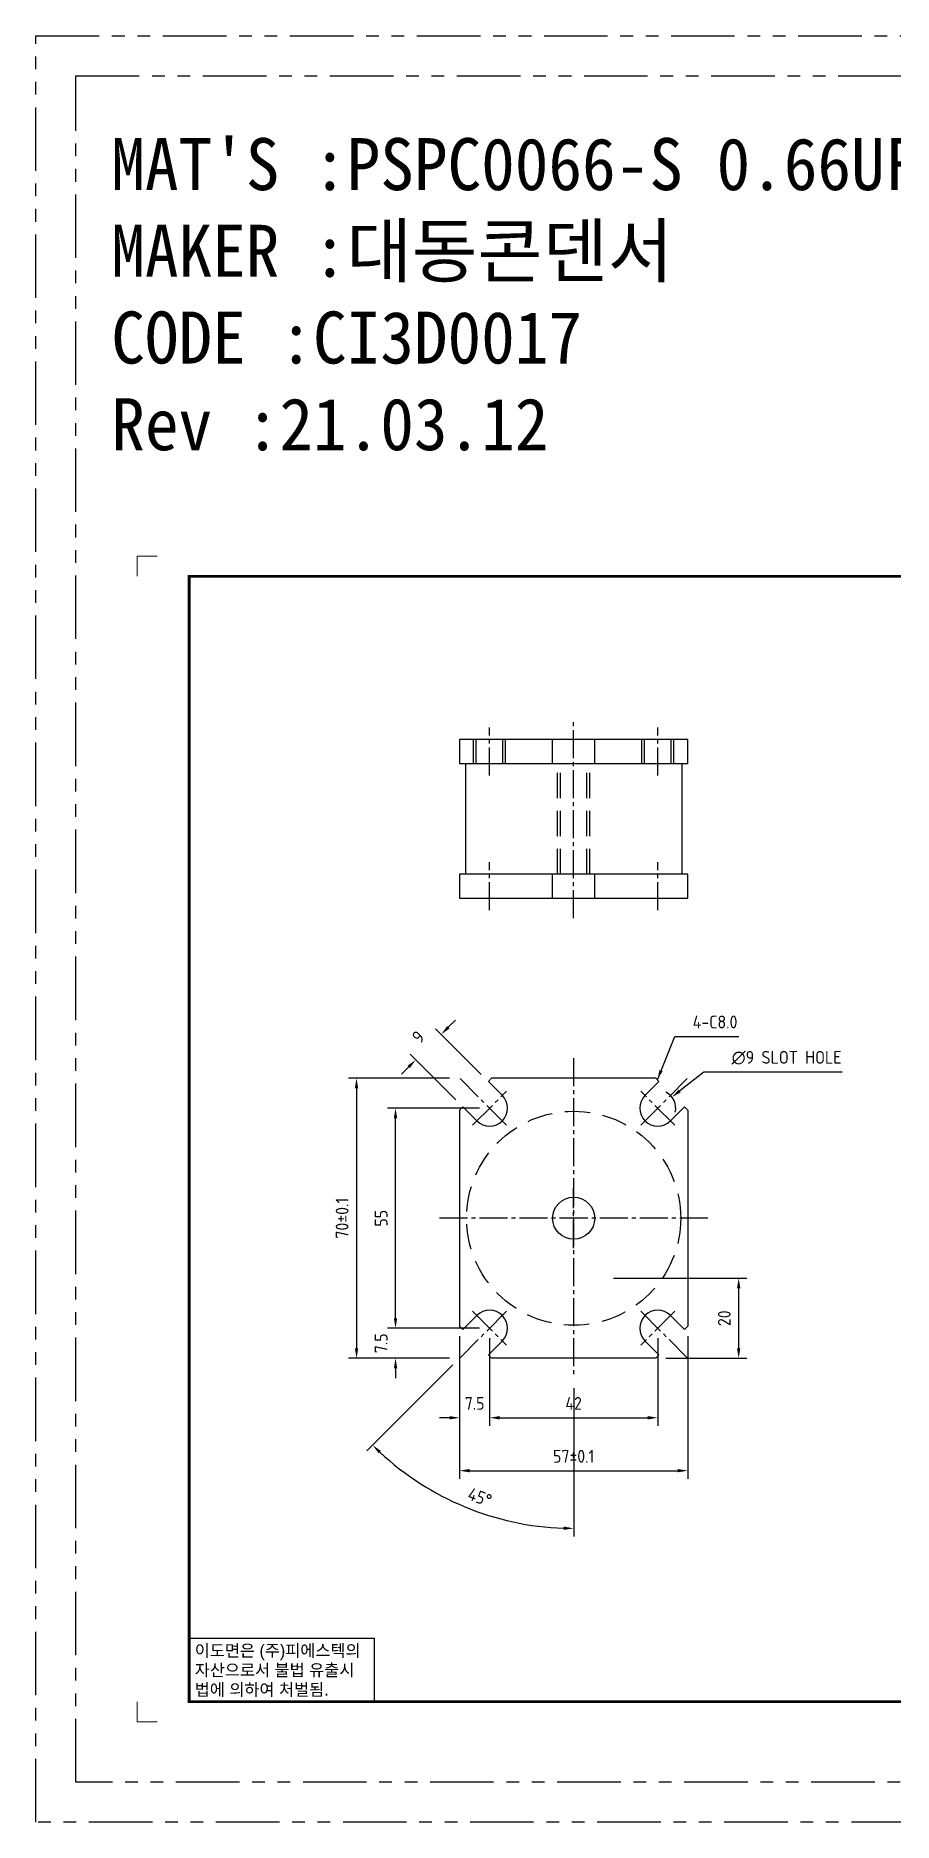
# Model space of a CAD drawing. Header units: millimetres. Extents: x -4251 to 2609, y -1673 to 4048.
# Drawn here: x -3014.3 to -2800.1, y 1455.1 to 1901.6 of the extents above; entities that cross this region are included whole.
import ezdxf
from ezdxf.enums import TextEntityAlignment as Align

# ---------------------------------------------------------------- set-up
doc = ezdxf.new("R2010")
doc.units = ezdxf.units.MM
for name, pattern in [('CENTER1', [10, 7, -1, 1, -1]), ('HIDDEN', [9.525, 6.35, -3.175]), ('PHANTOM2', [31.75, 15.875, -3.175, 3.175, -3.175, 3.175, -3.175])]:
    doc.linetypes.add(name, pattern=pattern)
doc.layers.add('FORMAT-1', color=7, linetype='Continuous')
doc.layers.add('line', color=3, linetype='Continuous')
doc.styles.add('h1', font='')
doc.styles.add('HAN', font='')
doc.styles.add('RC', font='simplex.shx')
doc.styles.add('ROMANT', font='simplex.shx')
doc.styles.get("Standard").update_dxf_attribs({"font": 'ISOCP.SHX', "bigfont": 'WHGTXT.SHX'})
doc.styles.get('h1').set_extended_font_data('New Gulim')
doc.styles.get('HAN').set_extended_font_data('GulimChe')
doc.dimstyles.new('PS-1', dxfattribs={"dimtxt": 3.2, "dimasz": 2.5, "dimexe": 2, "dimexo": 2.5, "dimgap": 2, "dimtad": 1, "dimtoh": 1, "dimrnd": 0.05, "dimzin": 12, "dimdsep": 46, "dimtxsty": 'Standard', "dimcen": 0, "dimclrt": 2, "dimazin": 3, "dimtfac": 1, "dimtofl": 0, "dimtmove": 0, "dimatfit": 3, "dimfxl": 0, "dimtolj": 1, "dimtzin": 0, "dimarcsym": 0})

# ---------------------------------------------------------------- blocks, each defined once
blk = doc.blocks.new('t3')
for p, q in [((0, 15.88), (46.25, 15.88)), ((0, 15.88), (0, 0)), ((46.25, 15.88), (46.25, 0)), ((0, 0), (46.25, 0))]:
    blk.add_line(p, q)
at = {"color": 1, "style": 'h1'}
for s, p in [('이도면은 (주)피에스텍의', (1.4, 11.29)), ('자산으로서 불법 유출시', (1.4, 6.41)), ('법에 의하여 처벌됨.', (1.4, 1.52))]:
    blk.add_text(s, height=3, dxfattribs=at).set_placement(p)
blk = doc.blocks.new('new LOGO')
at = {"layer": 'line'}
h = blk.add_hatch(color=1, dxfattribs=at)
h.paths.add_polyline_path([(41.5, 16.4), (54.3, 16.4, 1), (54.3, 82.9), (0, 82.9), (0, -0.1), (41.5, -0.1)])
h.paths.add_polyline_path([(41.5, 27.9), (41.5, 71.9), (43.6, 71.9, -0.414214), (54.6, 60.9), (54.6, 38.9, -0.414214), (43.6, 27.9)], flags=16)
h.paths.add_polyline_path([(214.7, 71.9), (227.5, 71.9), (227.5, 82.9), (159.7, 82.9), (159.7, 71.9), (172.5, 71.9), (172.5, -0.1), (214.7, -0.1)])
h.paths.add_polyline_path([(276, 37.4), (294.8, 37.4), (294.8, 49.1), (276, 49.1), (276, 71.9), (294.8, 71.9), (294.8, 82.9), (234.5, 82.9), (234.5, -0.1), (297, -0.1), (297, 10.9), (276, 10.9)])
h.paths.add_polyline_path([(347.2, 35.2), (359.7, -0.1), (400.5, -0.1), (379.6, 66.8), (399.7, 82.9), (380.6, 82.9), (347.2, 61.6), (347.2, 82.9), (305.5, 82.9), (305.5, -0.1), (347.2, -0.1)])
h = blk.add_hatch(color=250, dxfattribs=at)
h.paths.add_polyline_path([(44.5, 69.4), (46.6, 69.4, -0.129793), (52, 68, 0.221832), (43.6, 71.9), (41.5, 71.9), (41.5, 27.9), (43.6, 27.9, 0.02048), (44.5, 28)], flags=17)
h.paths.add_polyline_path([(44.5, 13.9), (57.3, 13.9, 0.72362), (77.1, 73.9, -0.679777), (54.3, 16.4), (41.5, 16.4), (41.5, -0.1), (3, -0.1), (3, -2.6), (44.5, -2.6)])
h.paths.add_polyline_path([(117.9, 14.2), (71.5, -44.4), (77.1, -39.6), (120.8, 15.6), (92, 28.9), (173.3, 106), (177.5, 111.4), (89.1, 27.6)])
h.paths.add_polyline_path([(162.7, 71.9), (162.7, 69.4), (172.5, 69.4), (172.5, 71.9)], flags=17)
h.paths.add_polyline_path([(217.7, 69.4), (230.5, 69.4), (230.5, 80.4), (227.5, 80.4), (227.5, 71.9), (214.7, 71.9), (214.7, -0.1), (175.5, -0.1), (175.5, -2.6), (217.7, -2.6)])
h.paths.add_polyline_path([(297.8, 46.6), (294.8, 46.6), (294.8, 37.4), (276, 37.4), (276, 10.9), (279, 10.9), (279, 34.9), (297.8, 34.9)])
h.paths.add_polyline_path([(300, 8.4), (297, 8.4), (297, -0.1), (237.5, -0.1), (237.5, -2.6), (300, -2.6)])
h.paths.add_polyline_path([(297.8, 80.4), (294.8, 80.4), (294.8, 71.9), (276, 71.9), (276, 49.1), (279, 49.1), (279, 69.4), (297.8, 69.4)])
h.paths.add_polyline_path([(350.2, 80.4), (347.2, 80.4), (347.2, 61.6), (350.2, 63.5)])
h.paths.add_polyline_path([(350.2, 26.7), (347.2, 35.2), (347.2, -0.1), (308.5, -0.1), (308.5, -2.6), (350.2, -2.6)])
h.paths.add_polyline_path([(402.7, 80.4), (396.5, 80.4), (379.6, 66.8), (400.5, -0.1), (361.8, -0.1), (362.7, -2.6), (403.5, -2.6), (382.6, 64.3)])
blk.add_hatch(color=5, dxfattribs=at).paths.add_polyline_path([(166.3, 35), (131, 49), (180.4, 112.7), (92, 28.9), (120.8, 15.6), (74.4, -43)])
h = blk.add_hatch(color=253, dxfattribs=at)
edge = h.paths.add_edge_path()
edge.add_ellipse((333.9, 86.4), major_axis=(-165.9, 0), ratio=0.39426, start_angle=111.51268, end_angle=334.46902)
edge.add_ellipse((314.1, 81.2), major_axis=(-153.7, 0), ratio=0.40699, start_angle=121.30662, end_angle=327.74369, ccw=False)
edge.add_line((394, 27.8), (394.7, 25.6))
h = blk.add_hatch(color=250, dxfattribs=at)
edge = h.paths.add_edge_path()
edge.add_ellipse((237.8, -17.6), major_axis=(-14.3, 0), ratio=0.526336, start_angle=192.2456, end_angle=269.07481)
edge.add_line((238.1, -10.1), (237.6, -10.1))
edge.add_ellipse((237.8, -17.6), major_axis=(-14.3, 0), ratio=0.526336, start_angle=270.92519, end_angle=449.07481)
edge.add_line((237.6, -25.1), (238.1, -25.1))
edge.add_ellipse((237.8, -17.6), major_axis=(-14.3, 0), ratio=0.526336, start_angle=450.92519, end_angle=527.7544)
edge.add_line((251.7, -19.2), (254.1, -19.2))
edge.add_line((254.1, -19.2), (254.1, -27.1))
edge.add_line((254.1, -27.1), (263.1, -27.1))
edge.add_line((263.1, -27.1), (263.1, -10.1))
edge.add_line((263.1, -10.1), (254.1, -10.1))
edge.add_line((254.1, -10.1), (254.1, -16))
edge.add_line((254.1, -16), (251.7, -16))
h.paths.add_polyline_path([(241, -16.4), (241, -18.7, -1), (234.4, -18.7), (234.4, -16.4, -1)], flags=16)
h.paths.add_polyline_path([(278.2, -10.1), (268.1, -10.1), (268.1, -27.1), (278.2, -27.1)])
h.paths.add_polyline_path([(310.3, -10.1), (310.3, -11.1, -0.157169), (289.3, -17.5), (294, -19.9, 0.128407), (316.3, -15.9, 0.128407), (338.6, -19.9), (343.3, -17.5, -0.157169), (322.2, -11.1), (322.2, -10.1)])
h.paths.add_polyline_path([(342.1, -25.1), (342.1, -22.3), (290.4, -22.3), (290.4, -25.1)])
h.paths.add_polyline_path([(352, -10.1), (352, -16.2, 0.414214), (354, -18.2), (378.7, -18.2), (378.7, -19.6), (390.2, -19.6), (390.2, -10.1), (378.7, -10.1), (378.7, -13.6), (374.7, -13.6), (374.7, -15.1), (378.7, -15.1), (378.7, -16.2), (364.7, -16.2), (364.7, -15.1), (371.2, -15.1), (371.2, -13.6), (364.7, -13.6), (364.7, -12.6), (374.7, -12.6), (374.7, -10.1)])
h.paths.add_polyline_path([(393.8, -10.1), (393.8, -19.6), (405, -19.6), (405, -10.1)])
h.paths.add_polyline_path([(405, -27.1), (405, -20.9), (356.8, -20.9), (356.8, -23), (391.8, -23), (391.8, -27.1)])
h.paths.add_polyline_path([(200.4, -10.1), (200.4, -22.3), (193.2, -22.3), (193.2, -12.6), (196.6, -12.6), (196.6, -10.1), (161, -10.1), (161, -12.6), (164.5, -12.6), (164.5, -22.3), (161, -22.3), (161, -25.1), (200.4, -25.1), (200.4, -27.1), (213.9, -27.1), (213.9, -10.1)])
h.paths.add_polyline_path([(182, -12.6), (175.6, -12.6), (175.6, -22.3), (182, -22.3)], flags=17)
blk = doc.blocks.new('format-3')
at = {"color": 3, "lineweight": 9}
for p, q in [((0, 286.3), (0, 291.3)), ((5, 291.3), (0, 291.3)), ((414.5, 291.3), (419.5, 291.3)), ((419.5, 286.3), (419.5, 291.3)), ((0, 5), (0, 0)), ((419.5, 5), (419.5, 0)), ((5, 0), (0, 0)), ((414.5, 0), (419.5, 0))]:
    blk.add_line(p, q, dxfattribs=at)
at = {"color": 180}
for p, q in [((258.97, 281.75), (258.97, 286.3)), ((272.71, 281.75), (272.71, 286.3)), ((287.94, 281.75), (287.94, 286.3)), ((367.22, 281.75), (367.22, 286.3)), ((382.45, 281.75), (382.45, 286.3)), ((397.61, 281.75), (397.61, 286.3)), ((258.97, 281.75), (414.5, 281.75)), ((228.5, 39.49), (228.5, 5)), ((228.5, 39.49), (414.5, 39.49)), ((235.29, 39.49), (235.29, 34.21)), ((261.24, 34.21), (261.24, 39.49)), ((326.9, 39.49), (326.9, 34.21)), ((356.11, 39.49), (356.11, 34.21)), ((362.93, 39.49), (362.93, 34.21)), ((384.48, 39.49), (384.48, 34.21)), ((228.5, 34.21), (252.48, 34.21)), ((268.96, 5), (268.96, 34.21)), ((285.45, 5), (285.45, 34.21)), ((301.94, 5), (301.94, 34.21)), ((314.72, 34.21), (314.72, 23.65)), ((326.9, 34.21), (326.9, 18.37)), ((356.11, 34.21), (356.11, 5)), ((228.5, 28.93), (252.48, 28.93)), ((244.89, 5.23), (244.89, 28.93)), ((252.48, 28.93), (414.5, 28.93)), ((228.5, 24.98), (252.48, 24.98)), ((301.94, 23.65), (414.5, 23.65)), ((228.5, 21.03), (252.48, 21.03)), ((301.94, 18.37), (414.5, 18.37)), ((314.72, 18.37), (314.72, 5)), ((228.5, 17.08), (252.48, 17.08)), ((228.5, 13.13), (252.48, 13.13)), ((228.5, 9.18), (252.48, 9.18)), ((252.48, 9.95), (301.94, 9.95)), ((301.94, 13.09), (356.11, 13.09))]:
    blk.add_line(p, q, dxfattribs=at)
at = {"const_width": 0.7}
blk.add_lwpolyline([(252.48, 5), (252.48, 34.21), (414.5, 34.21)], dxfattribs=at)
at = {"layer": 'FORMAT-1', "const_width": 0.7}
blk.add_lwpolyline([(13, 5), (13, 286.3), (414.5, 286.3), (414.5, 5)], close=True, dxfattribs=at)
blk.add_blockref('t3', (13, 5))
at = {"xscale": 0.05400000000000027, "yscale": 0.05400000000000027, "zscale": 0.05400000000000027}
blk.add_blockref('new LOGO', (357.35, 8.65), dxfattribs=at)
at = {"color": 2}
for s, height, style, p in [('REV. NO.', 1.56, 'RC', (260.23, 282.95)), ('DATE', 1.788, 'RC', (276.95, 282.94)), ('DESCRIPTION OF REVISION', 1.7875, 'RC', (309.98, 282.94)), ('DRA.BY', 1.788, 'RC', (369.83, 282.94)), ('CH.BY', 1.788, 'RC', (385.59, 282.94)), ('APP.BY', 1.788, 'RC', (400.18, 282.94)), ('NO', 1.742, 'RC', (230.16, 35.83)), ('DWG NO', 1.742, 'RC', (241.36, 35.83)), ('DESCRIPTION', 1.7424, 'RC', (286.43, 35.83)), ('MATERIAL', 1.742, 'RC', (335.52, 35.83)), ("Q'TY", 1.742, 'RC', (356.17, 35.83)), ('COLOR/FINISH', 1.7424, 'RC', (363.8, 35.83)), ('REMARK', 1.742, 'RC', (394.37, 35.83)), (' TOLERANCE', 1.9, 'RC', (230.11, 30.22)), ('DRAWN', 1.9, 'RC', (255, 30.22)), ('CHECKED', 1.9, 'RC', (269.71, 30.22)), ('APPROVED', 1.9, 'RC', (285.8, 30.22)), ('UNIT', 1.742, 'RC', (305.19, 30.55)), ('SCALE', 1.742, 'RC', (316.32, 30.55)), ('MODEL NAME', 2.178, 'RC', (330.12, 30.46)), ('    ~ 6', 2, 'HAN', (229.8, 26.03)), ('0.08', 2, 'HAN', (246.57, 26.31)), ('PART NAME', 2.178, 'RC', (331.17, 25.24)), ('  7 ~ 30', 2, 'HAN', (229.8, 21.91)), ('0.1', 2, 'HAN', (246.57, 22.2)), ('mm', 1.742, 'RC', (305.67, 25.56)), (' 31 ~ 120', 2, 'HAN', (229.8, 18.04)), ('0.2', 2, 'HAN', (246.57, 18.32)), ('3rd ANGLE PROJ.', 1.7424, 'RC', (302.87, 19.97)), ('DWG NO.', 2.178, 'RC', (332.84, 19.85)), ('121 ~ 300', 2, 'HAN', (229.8, 14.42)), ('0.4', 2, 'HAN', (246.57, 14.2)), ('SIZE', 1.742, 'RC', (305.39, 14.71)), ('REFERENCE', 2.178, 'RC', (323.52, 14.69)), ('301 ~ 600', 2, 'HAN', (229.8, 10.04)), ('0.6', 2, 'HAN', (246.57, 10.32)), ('601 ~ 1200', 2, 'HAN', (229.8, 6.05)), ('0.8', 2, 'HAN', (246.57, 6.33))]:
    blk.add_text(s, height=height, dxfattribs=dict(at, style=style)).set_placement(p)
at = {"style": 'ROMANT'}
for s, p in [('POWER', (385.15, 13.96)), ('TECHNOLOGY', (385.15, 6.56)), ('SYSTEM', (385.15, 10.31))]:
    blk.add_text(s, height=2.7, dxfattribs=at).set_placement(p)
at = {"color": 2, "lineweight": 25, "style": 'RC'}
blk.add_text('A3', height=4.182, dxfattribs=at).set_placement((304.61, 7.14))
at = {"style": 'HAN'}
for tag, height, p in [('MODEL-NAME', 3, (386.1, 31.53)), ('SCALE', 2.7, (320.81, 26.29)), ('PART-NAME', 3, (386.1, 26.29)), ('DWG-NO', 3, (386.1, 21.01)), ('DRA-BY', 3, (260.72, 19.44)), ('CH-BY', 3, (277.21, 19.44)), ('APP-BY', 3, (293.7, 19.44)), ('관련업체', 3, (333.52, 9.26)), ('DRA-DATE', 2.5, (260.72, 7.47)), ('CH-DATE', 2.5, (277.21, 7.47)), ('APP-DATE', 2.5, (293.7, 7.47))]:
    blk.add_attdef(tag, text='', height=height, dxfattribs=at).set_placement(p, align=Align.MIDDLE_CENTER)
blk = doc.blocks.new('*D89')
at = {"color": 0, "lineweight": -2}
for p, q in [((-2908.4, 1576.55), (-2908.4, 1540.95)), ((-2851.4, 1576.55), (-2851.4, 1540.95)), ((-2905.9, 1542.95), (-2853.9, 1542.95))]:
    blk.add_line(p, q, dxfattribs=at)
at = {"color": 0}
for points in [[(-2905.9, 1543.37), (-2905.9, 1542.54), (-2908.4, 1542.95)], [(-2853.9, 1543.37), (-2853.9, 1542.54), (-2851.4, 1542.95)]]:
    blk.add_solid(points, dxfattribs=at)
at = {"layer": 'DEFPOINTS', "color": 0}
for p in [(-2908.4, 1579.05, 0), (-2851.4, 1579.05, 0), (-2851.4, 1542.95)]:
    blk.add_point(p, dxfattribs=at)
at = {"color": 2, "insert": (-2879.9, 1546.55), "char_height": 3.2, "attachment_point": 5}
blk.add_mtext('\\A1;57±0.1', dxfattribs=at)
blk = doc.blocks.new('*D90')
at = {"color": 0, "lineweight": -2}
for p, q in [((-2903.4, 1633.55), (-2926.41, 1633.55)), ((-2924.41, 1581.05), (-2924.41, 1631.05)), ((-2903.4, 1578.55), (-2926.41, 1578.55))]:
    blk.add_line(p, q, dxfattribs=at)
at = {"color": 0}
for points in [[(-2924.82, 1631.05), (-2923.99, 1631.05), (-2924.41, 1633.55)], [(-2924.82, 1581.05), (-2923.99, 1581.05), (-2924.41, 1578.55)]]:
    blk.add_solid(points, dxfattribs=at)
at = {"layer": 'DEFPOINTS', "color": 0}
for p in [(-2924.41, 1633.55), (-2900.9, 1633.55, 0), (-2900.9, 1578.55, 0)]:
    blk.add_point(p, dxfattribs=at)
at = {"color": 2, "insert": (-2928.01, 1606.05), "char_height": 3.2, "attachment_point": 5, "rotation": 90}
blk.add_mtext('\\A1;55', dxfattribs=at)
blk = doc.blocks.new('*D91')
at = {"color": 0, "lineweight": -2}
for p, q in [((-2910.9, 1641.05), (-2936.15, 1641.05)), ((-2934.15, 1638.55), (-2934.15, 1573.55)), ((-2910.9, 1571.05), (-2936.15, 1571.05))]:
    blk.add_line(p, q, dxfattribs=at)
at = {"color": 0}
for points in [[(-2934.57, 1638.55), (-2933.73, 1638.55), (-2934.15, 1641.05)], [(-2934.57, 1573.55), (-2933.73, 1573.55), (-2934.15, 1571.05)]]:
    blk.add_solid(points, dxfattribs=at)
at = {"layer": 'DEFPOINTS', "color": 0}
for p in [(-2908.4, 1641.05), (-2934.15, 1571.05), (-2908.4, 1571.05, 0)]:
    blk.add_point(p, dxfattribs=at)
at = {"color": 2, "insert": (-2937.75, 1606.05), "char_height": 3.2, "attachment_point": 5, "rotation": 90}
blk.add_mtext('\\A1;70±0.1', dxfattribs=at)
blk = doc.blocks.new('*D92')
at = {"color": 0, "lineweight": -2}
for p, q in [((-2924.41, 1581.05), (-2924.41, 1583.55)), ((-2903.4, 1578.55), (-2926.41, 1578.55)), ((-2910.9, 1571.05), (-2926.41, 1571.05)), ((-2924.41, 1568.55), (-2924.41, 1566.05))]:
    blk.add_line(p, q, dxfattribs=at)
at = {"color": 0}
for points in [[(-2924.82, 1581.05), (-2923.99, 1581.05), (-2924.41, 1578.55)], [(-2924.82, 1568.55), (-2923.99, 1568.55), (-2924.41, 1571.05)]]:
    blk.add_solid(points, dxfattribs=at)
at = {"layer": 'DEFPOINTS', "color": 0}
for p in [(-2900.9, 1578.55, 0), (-2924.41, 1571.05), (-2908.4, 1571.05)]:
    blk.add_point(p, dxfattribs=at)
at = {"color": 2, "insert": (-2928.01, 1574.8), "char_height": 3.2, "attachment_point": 5, "rotation": 90}
blk.add_mtext('\\A1;7.5', dxfattribs=at)
blk = doc.blocks.new('*D93')
at = {"color": 0, "lineweight": -2}
for p, q in [((-2900.9, 1576.05), (-2900.9, 1554.18)), ((-2908.4, 1568.55), (-2908.4, 1554.18)), ((-2910.9, 1556.18), (-2913.4, 1556.18)), ((-2898.4, 1556.18), (-2895.9, 1556.18))]:
    blk.add_line(p, q, dxfattribs=at)
at = {"color": 0}
for points in [[(-2910.9, 1556.6), (-2910.9, 1555.76), (-2908.4, 1556.18)], [(-2898.4, 1556.6), (-2898.4, 1555.76), (-2900.9, 1556.18)]]:
    blk.add_solid(points, dxfattribs=at)
at = {"layer": 'DEFPOINTS', "color": 0}
for p in [(-2900.9, 1578.55, 0), (-2908.4, 1571.05, 0), (-2908.4, 1556.18)]:
    blk.add_point(p, dxfattribs=at)
at = {"color": 2, "insert": (-2904.65, 1559.78), "char_height": 3.2, "attachment_point": 5}
blk.add_mtext('\\A1;7.5', dxfattribs=at)
blk = doc.blocks.new('*D94')
at = {"color": 0, "lineweight": -2}
for p, q in [((-2902.99, 1642), (-2914.4, 1653.42)), ((-2911.22, 1653.77), (-2909.45, 1655.54)), ((-2921.12, 1643.87), (-2922.89, 1642.1)), ((-2909.35, 1635.64), (-2920.77, 1647.05))]:
    blk.add_line(p, q, dxfattribs=at)
at = {"color": 0}
for points in [[(-2911.51, 1654.07), (-2910.93, 1653.48), (-2912.99, 1652)], [(-2921.41, 1644.17), (-2920.82, 1643.58), (-2919.35, 1645.64)]]:
    blk.add_solid(points, dxfattribs=at)
at = {"layer": 'DEFPOINTS', "color": 0}
for p in [(-2912.99, 1652), (-2901.22, 1640.24, 0), (-2907.58, 1633.87, 0)]:
    blk.add_point(p, dxfattribs=at)
at = {"color": 2, "insert": (-2918.72, 1651.37), "char_height": 3.2, "attachment_point": 5, "rotation": 45}
blk.add_mtext('\\A1;9', dxfattribs=at)
blk = doc.blocks.new('*D95')
at = {"color": 0, "lineweight": -2}
for p, q in [((-2900.9, 1576.05), (-2900.9, 1554.18)), ((-2858.9, 1576.05), (-2858.9, 1554.18)), ((-2898.4, 1556.18), (-2861.4, 1556.18))]:
    blk.add_line(p, q, dxfattribs=at)
at = {"color": 0}
for points in [[(-2898.4, 1556.6), (-2898.4, 1555.76), (-2900.9, 1556.18)], [(-2861.4, 1556.6), (-2861.4, 1555.76), (-2858.9, 1556.18)]]:
    blk.add_solid(points, dxfattribs=at)
at = {"layer": 'DEFPOINTS', "color": 0}
for p in [(-2900.9, 1578.55, 0), (-2858.9, 1578.55, 0), (-2858.9, 1556.18)]:
    blk.add_point(p, dxfattribs=at)
at = {"color": 2, "insert": (-2879.9, 1559.78), "char_height": 3.2, "attachment_point": 5}
blk.add_mtext('\\A1;42', dxfattribs=at)
blk = doc.blocks.new('*D323')
at = {"color": 0, "linetype": 'ByBlock', "lineweight": -2}
for p, q in [((-2847.37, 1642.56), (-2853.38, 1637.86)), ((-2812.79, 1642.56), (-2847.37, 1642.56))]:
    blk.add_line(p, q, dxfattribs=at)
blk.add_arc((-2858.9, 1633.55), 4.5, 346.831, 63.4337, dxfattribs=at)
at = {"color": 0}
blk.add_solid([(-2853.64, 1638.19), (-2853.13, 1637.53), (-2855.35, 1636.32)], dxfattribs=at)
at = {"layer": 'DEFPOINTS', "color": 0}
for p in [(-2855.35, 1636.32, 0), (-2862.45, 1630.79, 0)]:
    blk.add_point(p, dxfattribs=at)
at = {"color": 2, "insert": (-2826.7, 1646.16), "char_height": 3.2, "attachment_point": 5}
blk.add_mtext('\\A1;∅9 SLOT HOLE', dxfattribs=at)
blk = doc.blocks.new('*D324')
at = {"color": 0, "linetype": 'ByBlock', "lineweight": -2}
for p, q in [((-2910.06, 1569.4), (-2931.54, 1547.91)), ((-2879.9, 1563.55), (-2879.9, 1526.53))]:
    blk.add_line(p, q, dxfattribs=at)
blk.add_arc((-2879.9, 1599.55), 71.03, 227.0167, 267.9833, dxfattribs=at)
at = {"color": 0}
for points in [[(-2928.62, 1547.29), (-2928.04, 1547.89), (-2930.13, 1549.33)], [(-2882.39, 1528.99), (-2882.41, 1528.15), (-2879.9, 1528.53)]]:
    blk.add_solid(points, dxfattribs=at)
at = {"layer": 'DEFPOINTS', "color": 0}
for p in [(-2879.9, 1646.05, 0), (-2896.66, 1582.8, 0), (-2908.29, 1571.17, 0), (-2879.9, 1566.05, 0), (-2915.42, 1538.04)]:
    blk.add_point(p, dxfattribs=at)
at = {"color": 2, "insert": (-2903.34, 1536.33), "char_height": 3.2, "attachment_point": 5, "rotation": 339.6589}
blk.add_mtext('\\A1;45°', dxfattribs=at)
blk = doc.blocks.new('*D326')
at = {"color": 0, "linetype": 'ByBlock', "lineweight": -2}
for p, q in [((-2869.91, 1591.05), (-2836.67, 1591.05)), ((-2838.67, 1573.55), (-2838.67, 1588.55)), ((-2856.9, 1571.05), (-2836.67, 1571.05))]:
    blk.add_line(p, q, dxfattribs=at)
at = {"color": 0}
for points in [[(-2839.09, 1588.55), (-2838.25, 1588.55), (-2838.67, 1591.05)], [(-2839.09, 1573.55), (-2838.25, 1573.55), (-2838.67, 1571.05)]]:
    blk.add_solid(points, dxfattribs=at)
at = {"layer": 'DEFPOINTS', "color": 0}
for p in [(-2872.41, 1591.05, 0), (-2838.67, 1591.05), (-2859.4, 1571.05, 0)]:
    blk.add_point(p, dxfattribs=at)
at = {"color": 2, "insert": (-2842.27, 1581.05), "char_height": 3.2, "attachment_point": 5, "rotation": 90}
blk.add_mtext('\\A1;20', dxfattribs=at)

msp = doc.modelspace()

# ---------------------------------------------------------------- linework, layer by layer
at = {"color": 1, "linetype": 'CENTER1'}
for p, q in [((-2900.9014, 1716.7101, 0), (-2900.9014, 1728.7101, 0)), ((-2879.9014, 1681.0101, 0), (-2879.9014, 1730.7101, 0)), ((-2858.9014, 1716.7101, 0), (-2858.9014, 1728.7101, 0)), ((-2900.9014, 1683.0101, 0), (-2900.9014, 1695.0101, 0)), ((-2858.9014, 1683.0101, 0), (-2858.9014, 1695.0101, 0)), ((-2879.9014, 1646.054, 0), (-2879.9014, 1566.054, 0)), ((-2896.6587, 1629.3113, 0), (-2908.2876, 1640.9402, 0)), ((-2863.144, 1629.3113, 0), (-2851.5151, 1640.9402, 0)), ((-2905.144, 1629.3113, 0), (-2896.6587, 1637.7966, 0)), ((-2854.6587, 1629.3113, 0), (-2863.144, 1637.7966, 0)), ((-2879.9014, 1598.5666, 0), (-2879.9014, 1613.5414, 0)), ((-2846.4014, 1606.054, 0), (-2913.4014, 1606.054, 0)), ((-2896.6587, 1582.7966, 0), (-2908.2876, 1571.1677, 0)), ((-2905.144, 1582.7966, 0), (-2896.6587, 1574.3113, 0)), ((-2863.144, 1582.7966, 0), (-2851.5151, 1571.1677, 0)), ((-2854.6587, 1582.7966, 0), (-2863.144, 1574.3113, 0))]:
    msp.add_line(p, q, dxfattribs=at)
at = {"color": 2, "linetype": 'HIDDEN'}
for p, q in [((-2904.9014, 1719.7101, 0), (-2904.9014, 1725.7101, 0)), ((-2904.2248, 1719.7101, 0), (-2904.2248, 1725.7101, 0)), ((-2897.578, 1719.7101, 0), (-2897.578, 1725.7101, 0)), ((-2896.9014, 1719.7101, 0), (-2896.9014, 1725.7101, 0)), ((-2862.9014, 1719.7101, 0), (-2862.9014, 1725.7101, 0)), ((-2862.2248, 1719.7101, 0), (-2862.2248, 1725.7101, 0)), ((-2855.578, 1719.7101, 0), (-2855.578, 1725.7101, 0)), ((-2854.9014, 1719.7101, 0), (-2854.9014, 1725.7101, 0))]:
    msp.add_line(p, q, dxfattribs=at)
at = {"color": 250, "linetype": 'HIDDEN'}
for p, q in [((-2885.1514, 1719.7101, 0), (-2885.1514, 1725.7101, 0)), ((-2874.6514, 1719.7101, 0), (-2874.6514, 1725.7101, 0)), ((-2883.9014, 1692.0101, 0), (-2883.9014, 1719.7101, 0)), ((-2883.2248, 1692.0101, 0), (-2883.2248, 1719.7101, 0)), ((-2876.578, 1692.0101, 0), (-2876.578, 1719.7101, 0)), ((-2875.9014, 1692.0101, 0), (-2875.9014, 1719.7101, 0)), ((-2885.1514, 1686.0101, 0), (-2885.1514, 1692.0101, 0)), ((-2874.6514, 1686.0101, 0), (-2874.6514, 1692.0101, 0))]:
    msp.add_line(p, q, dxfattribs=at)
at = {"color": 6}
for p, q in [((-2906.9014, 1719.7101, 0), (-2906.9014, 1692.0101, 0)), ((-2852.9014, 1719.7101, 0), (-2852.9014, 1692.0101, 0))]:
    msp.add_line(p, q, dxfattribs=at)
at = {"color": 1}
for p, q in [((-2900.4014, 1641.054, 0), (-2901.2194, 1640.236, 0)), ((-2897.7194, 1636.736, 0), (-2901.2194, 1640.236, 0)), ((-2859.4014, 1641.054, 0), (-2900.4014, 1641.054, 0)), ((-2862.0834, 1636.736, 0), (-2858.5834, 1640.236, 0)), ((-2859.4014, 1641.054, 0), (-2858.5834, 1640.236, 0)), ((-2907.5834, 1633.872, 0), (-2908.4014, 1633.054, 0)), ((-2908.4014, 1633.054, 0), (-2908.4014, 1579.054, 0)), ((-2904.0834, 1630.372, 0), (-2907.5834, 1633.872, 0)), ((-2855.7194, 1630.372, 0), (-2852.2194, 1633.872, 0)), ((-2852.2194, 1633.872, 0), (-2851.4014, 1633.054, 0)), ((-2851.4014, 1633.054, 0), (-2851.4014, 1579.054, 0)), ((-2904.0834, 1581.736, 0), (-2907.5834, 1578.236, 0)), ((-2855.7194, 1581.736, 0), (-2852.2194, 1578.236, 0)), ((-2907.5834, 1578.236, 0), (-2908.4014, 1579.054, 0)), ((-2852.2194, 1578.236, 0), (-2851.4014, 1579.054, 0)), ((-2897.7194, 1575.372, 0), (-2901.2194, 1571.872, 0)), ((-2900.4014, 1571.054, 0), (-2901.2194, 1571.872, 0)), ((-2862.0834, 1575.372, 0), (-2858.5834, 1571.872, 0)), ((-2859.4014, 1571.054, 0), (-2858.5834, 1571.872, 0)), ((-2859.4014, 1571.054, 0), (-2900.4014, 1571.054, 0))]:
    msp.add_line(p, q, dxfattribs=at)
at = {"color": 6, "linetype": 'PHANTOM2', "elevation": 0}
for points in [[(-3014.3003, 1901.6062), (-2540.6489, 1901.6062), (-2540.6489, 1455.0782), (-3014.3003, 1455.0782)], [(-3004.3003, 1891.6062), (-2550.6489, 1891.6062), (-2550.6489, 1465.0782), (-3004.3003, 1465.0782)]]:
    msp.add_lwpolyline(points, close=True, dxfattribs=at)
at = {"color": 1, "elevation": 0}
for points in [[(-2908.4014, 1725.7101), (-2908.4014, 1719.7101), (-2851.4014, 1719.7101), (-2851.4014, 1725.7101)], [(-2908.4014, 1692.0101), (-2908.4014, 1686.0101), (-2851.4014, 1686.0101), (-2851.4014, 1692.0101)]]:
    msp.add_lwpolyline(points, close=True, dxfattribs=at)
at = {"color": 2, "linetype": 'HIDDEN'}
msp.add_circle((-2879.9014, 1606.054, 0), 26.75, dxfattribs=at)
at = {"color": 1}
msp.add_circle((-2879.9014, 1606.054, 0), 5.25, dxfattribs=at)
for centre, start, end in [((-2900.9014, 1633.554, 0), 225, 45), ((-2858.9014, 1633.554, 0), 135, 315), ((-2900.9014, 1578.554, 0), 315, 135), ((-2858.9014, 1578.554, 0), 45, 225)]:
    msp.add_arc(centre, 4.5, start, end, dxfattribs=at)

# ---------------------------------------------------------------- block references
ref = msp.add_blockref('format-3', (-2988.975, 1480.2058, 0))
ref.add_attrib('DRA-DATE', '21.03.12', dxfattribs={"height": 2.5, "style": 'HAN'}).set_placement((-2728.2549, 1487.6808, 0), align=Align.MIDDLE_CENTER)
ref.add_attrib('DRA-BY', 'Y.B.PARK', dxfattribs={"height": 3, "style": 'HAN'}).set_placement((-2728.2549, 1499.6479, 0), align=Align.MIDDLE_CENTER)
ref.add_attrib('MODEL-NAME', 'CAPACITOR(HF)', dxfattribs={"height": 3, "style": 'HAN'}).set_placement((-2602.8795, 1511.7309, 0), align=Align.MIDDLE_CENTER)
ref.add_attrib('PART-NAME', 'CAPACITOR DETAIL', dxfattribs={"height": 3, "style": 'HAN'}).set_placement((-2602.8795, 1506.5, 0), align=Align.MIDDLE_CENTER)
ref.add_attrib('PART-NO', 'CI3D0017', dxfattribs={"height": 3, "style": 'HAN'}).set_placement((-2602.8795, 1501.22, 0), align=Align.MIDDLE_CENTER)
ref.add_attrib('SCALE', '1/1', dxfattribs={"height": 2.7, "style": 'HAN'}).set_placement((-2668.1669, 1506.5, 0), align=Align.MIDDLE_CENTER)
ref.add_attrib('관련업체', '.', dxfattribs={"height": 3, "style": 'HAN'}).set_placement((-2655.4517, 1489.4685, 0), align=Align.MIDDLE_CENTER)

# ---------------------------------------------------------------- texts
at = {"color": 1, "insert": (-2995.4297, 1876.0217, 0), "char_height": 13, "attachment_point": 1}
msp.add_mtext_dynamic_manual_height_columns("{\\fGulimChe|b0|i0|c129|p49;MAT'S :PSPC0066-S 0.66UF 700VAC 550A,325KVA,6mm동판\\PMAKER :대동콘덴서\\PCODE :CI3D0017\\PRev :21.03.12 }", width=536.519824, gutter_width=12.5, heights=[103.5186], dxfattribs=at)
at = {"color": 2, "insert": (-2850.1519, 1653.499, 0), "char_height": 3.2, "attachment_point": 7}
msp.add_mtext('4-C8.0', dxfattribs=at)

# ---------------------------------------------------------------- dimensions: what is measured, and where the dimension line sits
dim = msp.add_aligned_dim(p1=(-2907.5834, 1633.872, 0), p2=(-2901.2194, 1640.236, 0), distance=16.6429, dimstyle='PS-1', override={"dimfxl": 1.3})
dim.commit()
dim.dimension.update_dxf_attribs({"geometry": '*D94', "text_midpoint": (-2918.7153, 1651.3679, 0)})
dim = msp.add_diameter_dim_2p(p1=(-2862.4489, 1630.7854, 0), p2=(-2855.3538, 1636.3225, 0), text='<> SLOT HOLE', dimstyle='PS-1', override={"dimarcsym": 1})
dim.commit()
dim.dimension.update_dxf_attribs({"geometry": '*D323', "text_midpoint": (-2826.6995, 1642.5562, 0), "dimtype": 163})
dim = msp.add_angular_dim_2l(base=(-2915.4157, 1538.0414), line1=((-2879.9014, 1646.054, 0), (-2879.9014, 1566.054, 0)), line2=((-2896.6587, 1582.7966, 0), (-2908.2876, 1571.1677, 0)), dimstyle='PS-1', override={"dimarcsym": 1})
dim.commit()
dim.dimension.update_dxf_attribs({"geometry": '*D324', "text_midpoint": (-2904.5915, 1532.9547, 0), "dimtype": 162})
for base, p1, p2, override, picture, middle in [((-2934.1495, 1571.054, 0), (-2908.4014, 1641.054, 0), (-2908.4014, 1571.054, 0), {"dimtol": 1, "dimtp": 0.1, "dimtm": 0.1, "dimtdec": 1}, '*D91', (-2937.7495, 1606.054, 0)), ((-2838.6693, 1591.054, 0), (-2859.4014, 1571.054, 0), (-2872.4139, 1591.054, 0), {"dimarcsym": 1}, '*D326', (-2842.2697, 1581.054, 0))]:
    dim = msp.add_linear_dim(base=base, p1=p1, p2=p2, angle=90, dimstyle='PS-1', override=override)
    dim.commit()
    dim.dimension.update_dxf_attribs({"geometry": picture, "text_midpoint": middle})
dim = msp.add_linear_dim(base=(-2924.4074, 1633.554, 0), p1=(-2900.9014, 1578.554, 0), p2=(-2900.9014, 1633.554, 0), angle=90, dimstyle='PS-1')
dim.commit()
dim.dimension.update_dxf_attribs({"geometry": '*D90', "text_midpoint": (-2928.0074, 1606.054, 0)})
dim = msp.add_linear_dim(base=(-2924.4074, 1571.054, 0), p1=(-2900.9014, 1578.554, 0), p2=(-2908.4014, 1571.054, 0), angle=90, dimstyle='PS-1')
dim.commit()
dim.dimension.update_dxf_attribs({"geometry": '*D92', "text_midpoint": (-2924.4074, 1574.804, 0), "dimtype": 160})
dim = msp.add_linear_dim(base=(-2908.4014, 1556.1803, 0), p1=(-2900.9014, 1578.554, 0), p2=(-2908.4014, 1571.054, 0), dimstyle='PS-1')
dim.commit()
dim.dimension.update_dxf_attribs({"geometry": '*D93', "text_midpoint": (-2904.6514, 1556.1803, 0), "dimtype": 160})
for base, p1, p2, override, picture, middle in [((-2851.4014, 1542.9525, 0), (-2908.4014, 1579.054, 0), (-2851.4014, 1579.054, 0), {"dimtol": 1, "dimtp": 0.1, "dimtm": 0.1, "dimtdec": 1}, '*D89', (-2879.9014, 1546.5525, 0)), ((-2858.9014, 1556.1803, 0), (-2900.9014, 1578.554, 0), (-2858.9014, 1578.554, 0), {"dimfxl": 1.3}, '*D95', (-2879.9014, 1559.7806, 0))]:
    dim = msp.add_linear_dim(base=base, p1=p1, p2=p2, dimstyle='PS-1', override=override)
    dim.commit()
    dim.dimension.update_dxf_attribs({"geometry": picture, "text_midpoint": middle})

# ---------------------------------------------------------------- leaders
at = {"annotation_type": 0, "has_hookline": 1, "hookline_direction": 0, "text_width": 11.5225}
msp.add_leader([(-2858.9924, 1640.645, 0), (-2854.6519, 1651.499, 0), (-2852.1519, 1651.499, 0)], dimstyle='PS-1', override={"dimgap": 2, "dimtad": 1, "dimarcsym": 1}, dxfattribs=at)

doc.saveas('drawing.dxf')
